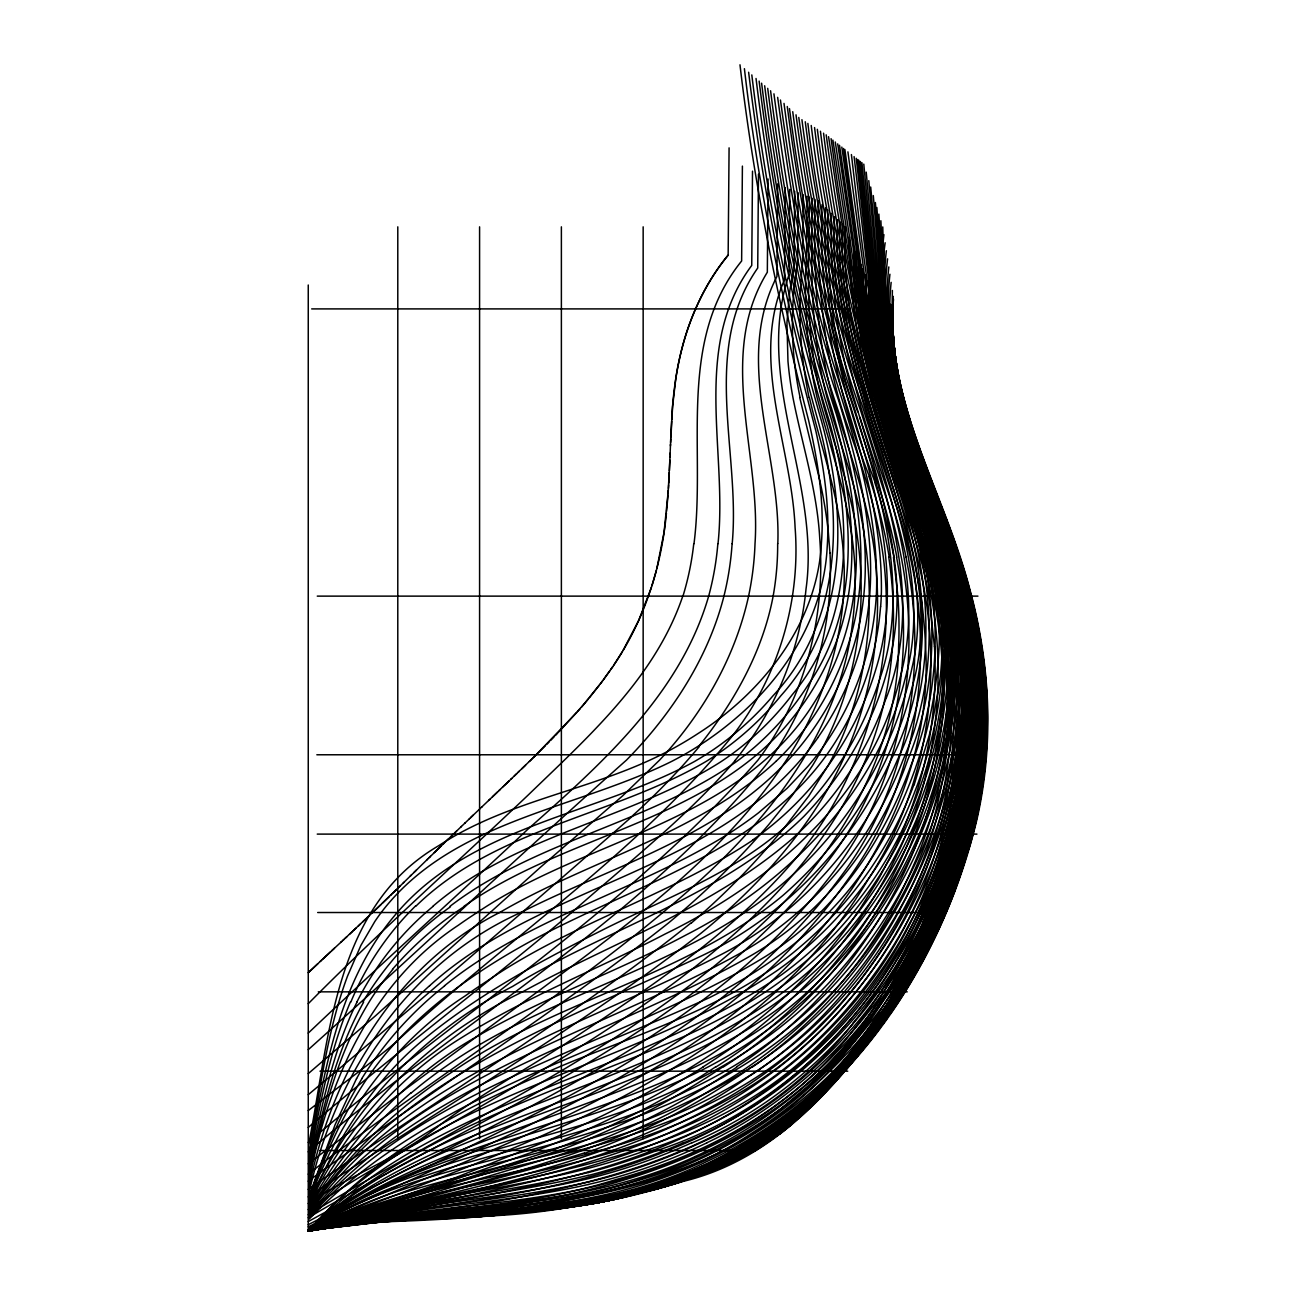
<?xml version="1.0" encoding="UTF-8"?>
<svg xmlns="http://www.w3.org/2000/svg" width="1296" height="1296" viewBox="0 0 1296 1296"><rect width="100%" height="100%" fill="white"/><g stroke="black" fill="none" stroke-linecap="round" stroke-linejoin="round"><path stroke-width="1.5" d="M892.831 303.264C890.012 373.491 913.081 441.126 937.705 505.877M827.739 209.984C827.431 259.686 830.007 309.663 840.002 358.474A463.158 463.158 0 0 0 847.697 390.145L879.304 487.685M849.431 236.828C848.815 282.949 855.23 328.957 865.987 373.75A771.914 771.914 0 0 0 873.893 403.834C890.546 463.45 914.83 520.765 928.309 581.288C943.731 651.71 940.766 725.954 920.533 795.112C887.744 900.574 814.876 992.056 723.589 1053.324A796.619 796.619 0 0 1 703.193 1066.819M892.393 306.083C890.141 398.034 927.887 483.619 958.262 568.393A408.515 408.515 0 0 1 967.399 601.506C977.654 646.056 980.716 692.064 978.48 737.651A622.048 622.048 0 0 1 975.856 771.638C967.496 859.345 932.974 942.905 886.27 1016.923C835.693 1088.802 772.303 1160.066 683.17 1181.385A848.653 848.653 0 0 1 647.384 1191.623C600.664 1204.243 552.517 1210.513 504.29 1213.267L507.595 1212.683M845.073 226.751C839.533 345.902 893.414 454.621 922.865 567.13A479.601 479.601 0 0 1 929.507 600.874L934.416 646.477M892.944 302.503C889.817 368.42 910.57 432.216 933.525 493.096M671.684 419.499C673.645 380.7 680.611 341.69 696.794 306.131A236.779 236.779 0 0 1 699.03 301.32L699.791 299.716A222.782 222.782 0 0 1 728.158 255.053L729.081 147.857M742.397 166.099L741.636 260.982C676.48 341.739 706.109 449.323 693.992 543.721M752.506 171.185L751.745 265.405C691.319 346.826 727.85 451.202 718.016 543.688M758.468 174.182L757.723 268.013C700.52 350.001 740.664 452.191 732.191 543.688M768.074 179.01L767.329 272.225C716.251 355.396 761.125 453.6 755.017 543.656A304.495 304.495 0 0 1 748.586 596.128C740.502 633.08 725.452 668.315 705.51 700.391A386.062 386.062 0 0 1 659.502 760.185L622.631 795.841L539.492 868.109L375.791 1015.546L308.254 1073.623M777.681 183.854L776.952 276.437C733.309 361.114 781.18 454.75 777.811 543.591M785.198 187.628L784.469 279.725C749.59 360.482 791.564 445.208 795.096 527.602C800.831 601.587 778.151 676.804 732.758 735.48C635.931 854.485 505.796 939.875 394.081 1043.782A714.533 714.533 0 0 1 376.439 1058.071L308.254 1110.575M789.718 189.41L789.037 274.655C753.624 379.485 820.805 482.938 806.031 588.951A304.576 304.576 0 0 1 801.884 617.479M794.675 191.371L794.043 269.066A260.788 260.788 0 0 0 789.701 291.908L786.947 322.672L787.968 361.244A370.964 370.964 0 0 0 792.941 397.516C802.127 444.447 817.112 490.423 819.752 538.472C824.985 607.306 809.789 678.1 773.631 737.181A280.487 280.487 0 0 1 757.82 760.266C627.458 908.836 457.585 1014.768 308.254 1142.375M797.591 265.129L798.174 192.764M802.613 259.556L803.131 194.74M807.084 196.295L806.614 255.118A604.179 604.179 0 0 0 805.529 297.983L807.797 340.978L812.43 375.046A392.008 392.008 0 0 0 817.079 397.532C833.636 460.372 857.32 522.839 855.004 588.886A301.644 301.644 0 0 1 853.205 616.896C842.87 722.018 776.644 810.405 701.023 879.563C579.02 989.059 437.254 1073.461 308.254 1174.144M809.303 197.17C809.174 256.333 805.027 316.256 816.448 374.755A389.723 389.723 0 0 0 821.389 397.532C833.522 444.415 851.634 489.904 857.531 538.245C867.218 605.297 857.45 675.216 828.29 736.468A318.281 318.281 0 0 1 812.608 765.434L791.807 795.987L768.56 824.807A819.639 819.639 0 0 1 668.38 923.06C552.452 1014.655 427.194 1093.63 308.254 1181.158M812.171 198.32C811.426 257.045 810.097 316.483 821.68 374.382A390.841 390.841 0 0 0 826.994 397.548C839.808 444.35 858.389 489.758 864.724 538.164C874.703 604.584 868.822 674.179 842.546 736.355A292.556 292.556 0 0 1 828.225 765.385L808.85 795.906L783.043 829.456M815.038 199.454C813.92 257.774 815.152 316.678 826.913 374.009A396.284 396.284 0 0 0 832.599 397.548C850.063 455.674 873.342 512.941 876.517 574.29C882.284 651.175 864.027 729.859 823.851 795.776C791.71 848.896 748.602 894.791 700.423 933.703C575.91 1030.255 438.923 1109.182 308.254 1196.888M818.116 200.669C817.225 279.077 822.166 359.413 850.37 433.399C866.943 480.038 881.912 527.909 885.362 577.579C892.636 677.889 860.56 780.84 796.003 858.179C731.317 934.675 646.202 989.804 563.63 1044.932C522.11 1071.581 478.872 1095.622 439.393 1125.349C399.557 1157.782 350.341 1174.727 308.254 1203.514M831.157 213.289C830.558 262.067 833.879 311.072 843.971 358.862A499.154 499.154 0 0 0 851.666 390.145C869.098 449.647 888.959 509.053 895.763 571.001C904.835 661.316 865.841 751.907 803.812 816.464C722.18 896.411 608.326 927.758 512.568 986.434C422.123 1032.961 349.515 1109.765 309.08 1203.223M834.575 216.594C829.31 316.159 860.204 411.593 892.328 504.274M476.296 1216.409C629.127 1212.635 786.202 1154.914 879.012 1028.165C957.971 922.541 1002.116 787.077 982.854 654.95A507.886 507.886 0 0 0 971.271 596.128C946.55 496.724 885.443 404.725 893.462 299.052M893.09 301.563C889.283 367.902 911.072 431.973 934.319 493.096M837.637 219.559C832.518 320.177 865.874 416.097 897.674 509.846A632.059 632.059 0 0 1 910.278 557.102C935.242 667.051 914.798 787.806 847.876 879.498C720.706 1061.294 500.24 1135.96 308.254 1226.777M840.1 221.94C833.749 334.093 879.498 438.097 910.197 543.299A521.705 521.705 0 0 1 913.583 557.118L920.889 596.128A466.009 466.009 0 0 1 925.506 645.862C932.148 749.833 887.63 850.192 821.745 928.471C691.286 1085.157 488.511 1148.807 308.254 1228.349L308.254 285.007M842.562 224.305C836.989 335.632 882.43 438.955 913.453 543.299A543.024 543.024 0 0 1 916.952 557.118C945.805 665.69 930.123 784.76 868.271 879.239C749.623 1078.628 510.251 1147.819 308.254 1229.288M893.219 300.607C886.626 400.756 939.697 489.596 966.557 583.006A482.128 482.128 0 0 1 974.705 615.519M986.936 734.832C990.193 656.408 970.186 579.231 941.463 506.849M893.317 300.008C886.01 405.227 945.4 497.243 970.574 596.128A492.286 492.286 0 0 1 986.159 714.809C987.082 809.044 956.821 901.562 909.452 982.303A513.281 513.281 0 0 1 832.81 1082.614C791.84 1128.038 739.125 1162.496 680.611 1180.559A635.72 635.72 0 0 1 566.676 1207.402L527.132 1212.084M980.181 714.76C979.079 845.721 923.497 974.041 831.206 1066.624C770.342 1129.189 690.622 1172.054 605.588 1190.992C507.951 1214.433 405.972 1208.471 308.254 1231.103C371.434 1217.527 436.46 1218.159 500.645 1213.526M975.127 734.816C981.963 651.11 957.728 569.867 927.061 493.096A795.631 795.631 0 0 1 899.861 394.049M834.203 1082.5C929.653 978.172 983.308 836.293 978.399 694.737M670.081 454.815L670.162 453.049M669.983 457.18L670.502 444.204M669.87 460.112L669.416 470.723M670.567 442.438L670.712 438.907M670.016 456.581L668.088 493.679M670.437 445.905L672.592 406.523L675.783 378.562A291.535 291.535 0 0 1 686.281 333.461C695.482 305.143 709.236 278.122 728.222 255.101M670.793 437.141L671.587 421.265M669.319 472.489L669.157 476.021M669.06 477.803L668.768 483.1M972.486 804.654C986.531 722.407 982.546 636.352 954.05 557.507C916.353 453.956 870.944 347.344 883.921 234.641M978.512 754.774L979.987 694.737M668.655 484.866L668.444 488.398M976.714 754.774L977.929 734.8M893.268 296.363C884.228 400.739 944.557 491.8 969.894 589.615C990.338 664.2 994.21 743.839 976.941 819.428C939.082 978.302 830.979 1132.882 670.34 1183.459M668.331 490.163L664.054 532.316L656.829 568.685M892.377 290.466L891.68 330.723M667.958 495.445L666.598 511.288M891.146 282.35C881.701 372.406 922.736 455.933 952.236 538.423C972.94 594.896 985.932 654.529 986.175 714.841A471.258 471.258 0 0 1 969.359 844.117M889.915 274.234C878.137 383.357 936.068 481.739 965.844 583.006A463.336 463.336 0 0 1 977.686 635.121C999.313 754.661 967.756 878.105 908.626 982.319A491.233 491.233 0 0 1 889.672 1012.646L860.074 1052.303A588.238 588.238 0 0 1 833.474 1082.565C793.103 1129.01 740.421 1164.326 681.064 1181.174A761.643 761.643 0 0 1 654.35 1189.323L622.112 1197.698A573.253 573.253 0 0 1 602.381 1201.797C505.343 1220.962 405.535 1213.704 308.254 1230.244L548.111 1158.365M888.813 266.944C872.435 418.138 981.785 545.746 983.842 694.85M885.152 242.757C863.201 402.635 978.448 538.002 980.035 694.737M886.351 250.727C875.237 348.365 912.578 441.968 946.485 531.441M887.582 258.827C871.349 392.315 953.726 508.129 976.52 635.153C987.844 699.451 984.83 765.985 968.857 829.213C943.877 934.999 883.143 1030.417 804.492 1104.5M666.419 513.054C661.284 568.782 643.14 623.684 610.724 669.595M973.685 784.809L974.867 774.83M970.007 794.707L972.583 774.814A616.928 616.928 0 0 0 975.726 734.816C982.53 651.127 958.538 569.803 927.661 493.096A790.495 790.495 0 0 1 902.842 406.847M972.535 804.654L964.03 844.101L951.847 883.516M963.949 819.396C976.698 752.296 978.998 682.636 965.504 615.47C952.738 556.34 926.446 501.406 908.723 443.783A622.355 622.355 0 0 1 899.359 410.589C880.373 337.576 877.716 261.808 870.701 187.045M308.659 1144.109C329.767 1038.404 333.655 906.73 438.858 845.608A300.818 300.818 0 0 1 457.942 834.106C521.98 798.725 595.82 787.45 661.057 754.774A363.901 363.901 0 0 0 697.799 733.698C763.409 691.87 817.436 622.76 821.437 542.83C824.548 501.584 817.695 460.388 808.591 420.277C778.28 303.361 753.964 184.842 739.984 64.8M308.707 1152.743C318.816 1098.927 325.102 1044.122 342.047 991.845A381.494 381.494 0 0 1 347.539 976.05L360.887 945.416L374.819 921.521A195.485 195.485 0 0 1 386.192 906.196C457.634 819.574 576.882 808.704 671.944 761.254A329.832 329.832 0 0 0 738.428 716.008C787.466 673.709 823.689 613.429 827.14 547.835C829.958 508.502 824.288 469.087 815.783 430.742C784.436 311.688 758.533 191.111 744.406 68.688M308.756 1158.122C323.968 1074.481 337.235 984.361 393.53 916.92C468.99 825.034 595.593 815.508 694.332 761.594A290.466 290.466 0 0 0 726.311 740.291A299.02 299.02 0 0 0 772.643 696.179C843.259 621.027 843.566 512.941 817.727 419.693C785.797 305.84 762.761 189.67 748.634 72.252M958.7 844.069C970.493 795.339 973.96 744.973 974.3 694.98A426.708 426.708 0 0 0 958.117 586.456L942.516 538.893M967.124 824.337L969.068 814.52M308.788 1162.156C319.756 1108.112 328.633 1052.984 350.422 1001.954M308.934 1182.681C326.722 1083.197 371.45 982.4 458.411 925.198A464.616 464.616 0 0 1 477.155 912.53C583.88 839.938 731.009 824.191 808.186 711.812A280.843 280.843 0 0 0 843.356 640.208C868.417 564.521 853.303 483.165 831.578 408.694C797.445 303.831 778.556 194.935 764.656 85.763M963.058 824.305C932.828 977.524 834.413 1130.274 680.449 1180.559A649.62 649.62 0 0 1 654.383 1188.918L630.229 1195.625M308.821 1167.534C320.873 1111.401 331.387 1053.972 356.999 1002.067M308.885 1177.303C321.975 1116.99 336.474 1055.479 368.987 1002.229A267.089 267.089 0 0 1 383.908 980.473L392.704 969.489M308.853 1172.929C321.619 1114.544 334.174 1054.847 363.609 1002.164M308.966 1188.076C331.112 1074.967 394.227 965.812 499.64 912.514C590.36 859.54 697.928 834.057 776.288 761.092M964.937 834.106L959.801 854.015M957.485 849.042C939.989 916.515 911.736 981.866 869.891 1037.902M308.999 1193.13C334.854 1074.465 407.705 963.301 520.798 912.514C611.696 866.36 716.04 837.783 787.531 760.865A284.99 284.99 0 0 0 806.987 737.748A293.965 293.965 0 0 0 852.541 649.717C877.619 572.557 861.71 489.904 839.371 414.202C803.601 309.501 784.372 200.281 770.585 90.752M656.392 570.402L651.969 585.711M961.292 854.032L964.03 844.101M967.756 844.117L958.684 873.796L947.927 902.923A645.764 645.764 0 0 1 935.064 932.926L922.801 957.971L908.982 982.319A526.484 526.484 0 0 1 833.069 1082.468C792.504 1128.492 739.579 1163.095 680.773 1180.786A686.783 686.783 0 0 1 647.482 1190.797L612.862 1199.254A605.912 605.912 0 0 1 566.66 1207.337L476.28 1216.231M968.728 844.117L959.607 873.796L948.672 902.956A626.567 626.567 0 0 1 935.793 932.926L909.922 982.303A504.857 504.857 0 0 1 843.647 1071.241L809.465 1104.532M969.343 844.117L960.174 873.812L949.304 902.939M970.315 844.117L953.986 893.3M651.418 587.396L638.685 620.46L623.149 650.268M886.334 697.864C923.497 603.239 889.591 503.399 861.014 411.804C826.411 314.863 806.144 213.565 792.731 111.699M953.84 873.731L947.133 893.236M946.177 893.236L958.376 854.015A500.191 500.191 0 0 0 967.367 814.487L973.199 774.814A621.74 621.74 0 0 0 976.325 734.8C985.786 636.53 948.056 544.417 913.68 454.815C885.913 375.419 882.787 290.579 876.874 207.49M309.031 1197.796C323.174 1156.631 339.131 1115.743 362.005 1078.547M309.031 1196.224L335.129 1124.636L356.53 1078.58M682.781 596.128C655.16 677.711 588.708 736.403 528.574 794.659C455.139 864.335 379.436 931.678 308.254 1003.703M914.15 784.825L929.329 735.01A489.596 489.596 0 0 0 936.23 701.087C953.937 619.537 927.725 538.569 900.785 462.413C861.759 356.902 841.331 245.997 826.184 134.833M936.635 922.752L951.896 883.516M309.047 1199.011C329.265 1143.461 353.873 1087.911 394.389 1043.96C431.714 1002.861 477.754 970.655 526.079 943.78C634.57 883.661 770.326 850.257 838.334 737.132A293.35 293.35 0 0 0 880.551 606.658M948.332 893.236L940.864 912.514M939.811 912.514L943.553 902.907M923.983 932.861C967.124 833.733 980.084 721.726 959.996 615.487A397.84 397.84 0 0 0 953.71 589.113C923.935 494.408 879.725 401.549 881.361 300.04M934.74 922.768C918.994 961.567 899.537 999.022 874.508 1032.669M309.064 1200.582C339.827 1119.112 390.906 1044.058 464.81 996.154A711.245 711.245 0 0 1 487.944 980.505C570.71 923.53 669.287 895.763 752.701 840.229M921.861 937.899C965.585 837.167 980.408 723.735 959.801 615.568A341.123 341.123 0 0 0 954.634 591.235C934.983 520.895 904.3 453.892 888.878 382.271A783.578 783.578 0 0 1 878.801 331.76L871.058 274.752L858.859 160.315M921.44 937.899C898.128 996.608 861.808 1050.165 816.14 1093.808M936.668 922.752C898.258 1012.63 837.362 1095.962 755.455 1150.508M930.285 932.926L911.315 972.648M919.285 942.921C880.567 1040.396 801.317 1118.108 706.595 1161.637C582.73 1223.748 440.397 1204.907 308.254 1230.244C443.815 1186.196 589.842 1166.173 712.395 1088.98C800.653 1039.473 872.03 962.361 911.833 869.146C955.735 772.724 959.607 660.101 928.697 559.305C896.702 463.709 860.868 366.881 861.419 264.53M921.132 952.997C987.763 826.686 1003.493 672.17 948.98 538.456M309.08 1202.153C336.814 1140.95 372.244 1081.123 425.153 1038.307C478.386 994.631 539.395 961.681 600.728 930.917C664.168 898.744 733.115 873.925 786.704 825.584C830.12 785.878 862.132 734.168 880.033 678.229C910.845 587.801 880.421 493.484 853.772 406.328C819.639 309.452 800.604 208.121 787.271 106.499M916.969 962.879C987.536 826.07 1005.064 662.661 941.155 519.518M894.629 848.588L878.542 879.174L860.236 908.496A503.156 503.156 0 0 1 785.489 996.43M916.483 962.879L900.671 991.845L880.843 1022.9M912.303 972.664L917.341 962.879M918.07 962.879L907.654 982.319M309.096 1204.81C353.338 1111.595 429.835 1036.573 522.563 991.845C612.587 942.662 712.022 907.573 790.787 840.002A338.191 338.191 0 0 0 886.205 697.831M923.189 922.882C874.314 1016.939 799.016 1099.769 700.585 1142.748A573.448 573.448 0 0 1 588.092 1182.098M866.57 1042.697L888.214 1012.613A480.686 480.686 0 0 0 906.422 982.319L926.3 943.002L934.983 922.752A634.505 634.505 0 0 0 946.177 893.236M912.109 972.664L888.327 1012.597L859.378 1052.255A621.448 621.448 0 0 1 833.636 1082.549L801.365 1114.771L765.304 1142.537M309.096 1206.382C346.032 1139.459 395.96 1077.916 461.732 1037.578C526.387 996.883 597.926 969.133 665.464 933.833C771.525 882.041 871.511 797.153 900.023 677.759C925.668 585.646 889.072 493.598 862.504 406.361C828.922 312.174 809.287 213.71 796.003 114.809M622.242 651.791L613.721 665.221M895.73 1002.294L902.129 991.845M309.128 1207.726C350.924 1139.638 405.211 1077.203 475.389 1037.399C542.959 997.693 617.398 971.789 686.362 934.805C789.07 882.236 877.279 791.824 905.434 677.484C931.144 585.079 891.583 493.663 865.291 406.377C831.87 313.049 812.09 215.492 798.79 117.45M904.414 991.845L875.983 1033.042L852.007 1061.959A435.829 435.829 0 0 1 831.87 1082.678C780.872 1131.343 718.632 1169.154 650.365 1187.719M891 1012.824L898.047 1002.424A576.542 576.542 0 0 0 953.872 893.268M612.733 666.679L600.356 683.899M309.145 1210.723C339.568 1165.185 378.675 1125.819 422.35 1092.933A582.455 582.455 0 0 1 453.325 1071.176C556.502 999.783 686.297 976.244 783.238 895.163C845.446 840.618 892.085 767.54 912.157 687.026C934.918 609.395 909.274 530.777 885.994 456.856C847.373 348.316 819.704 236.164 805.27 121.775M609.719 671.053L603.531 679.655M309.145 1211.873C400.61 1077.446 559.969 1022.836 700.456 956.416C785.003 916.547 852.428 844.798 890.919 760.055C936.441 671.798 928.147 569.025 894.418 478.678C854.372 363.253 822.361 245.025 807.878 123.395M874.152 1032.799L888.068 1012.646A477.479 477.479 0 0 0 906.584 982.319C955.638 895.131 981.121 794.869 977.767 694.737C979.16 571.196 901.336 465.539 892.96 343.505M866.781 977.816C933.169 888.797 964.629 775.445 954.536 664.913C950.373 590.701 918.07 522.936 896.832 452.855C880.34 398.277 870.912 341.496 870.021 284.44M883.629 1023.095L887.323 1018.008M309.161 1213.364C406.993 1077.413 575.132 1029.98 717.304 956.529C798.709 915.575 861.872 843.372 897.367 760.023C939.082 672.754 931.289 572.589 898.274 484.153C857.515 367.74 825.973 248.184 811.215 125.485M602.478 681.08L583.151 705.17L558.981 731.786M867.575 1042.47L874.962 1032.653M866.182 1042.794C955.849 921.958 991.813 763.279 964.03 615.47A383.195 383.195 0 0 0 957.744 589.129L946.825 554.542L924.566 492.95A706.109 706.109 0 0 1 886.027 301.806M866.83 977.751C811.393 1053.373 731.576 1108.728 644.938 1143.023C536.188 1184.236 420.131 1200.161 308.254 1230.633C445.16 1171.697 602.154 1172.2 732.856 1096.724C794.221 1062.509 845.316 1011.739 884.066 953.435C948.996 855.133 980.699 732.564 960.676 615.551A345.838 345.838 0 0 0 955.346 591.235C935.89 522.806 906.196 457.52 890.822 387.828A778.021 778.021 0 0 1 879.563 331.825L872.078 275.189L860.398 161.482M879.854 1028.149C822.863 1104.467 743.985 1166.481 650.333 1189.372M599.27 685.292L589.388 697.734M862.423 1047.638L865.89 1042.826M699.046 746.059C734.103 702.286 762.664 651.726 773.145 596.128A291.276 291.276 0 0 0 777.665 543.607M852.736 1023.403C950 904.981 985.252 739.206 946.841 591.17A508.048 508.048 0 0 0 941.123 571.487L909.5 480.557M852.152 1061.732C905.969 998.843 944.897 923.837 966.767 844.101A462.251 462.251 0 0 0 977.168 794.74L979.857 774.83A529.351 529.351 0 0 0 983.275 714.793C985.009 638.28 962.377 564.473 934.222 494.278M309.209 1230.876C371.029 1157.506 457.018 1110.785 544.028 1073.509A1128.33 1128.33 0 0 1 576.347 1059.804C654.269 1028.749 736.646 1001.873 801.171 946.015A390.193 390.193 0 0 0 913.891 784.728M862.115 1047.67L846.725 1066.576M309.161 1214.838C415.465 1079.179 589.097 1035.844 734.119 956.61C812.236 914.555 871.479 842.335 903.02 759.991C942.224 671.895 933.962 572.362 900.461 484.169C859.41 368.615 829.456 249.431 814.552 127.575M813.548 1104.37L834.203 1082.5L859.621 1052.19M858.276 1052.465C822.814 1097.663 777.082 1134.697 725.711 1160.39M735.399 760.266C686.896 817.096 627.41 863.168 571.666 912.514C485.077 985.657 394.324 1053.697 308.254 1127.439M858.859 1052.417C741.02 1200.922 538.666 1217.9 363.917 1222.387M588.254 699.095L581.418 707.162M851.861 1061.748C823.802 1095.557 792.877 1127.941 754.79 1150.508L790.706 1124.62L823.624 1093.63M853.027 1023.451C734.557 1176.152 530.42 1198.865 352.706 1221.642M580.268 708.491L577.951 711.148M309.177 1216.15C422.545 1080.475 601.538 1041.077 749.104 956.691C824.353 913.761 879.174 841.007 907.702 759.974C944.816 671.215 936.198 572.184 902.275 484.186C860.998 369.344 832.372 250.468 817.339 129.308M576.785 712.46L533.158 757.804M831.384 1075.016C945.659 946.712 993.611 761.449 953.224 594.119A447.363 447.363 0 0 0 943.731 561.168C912.902 476.588 876.825 391.036 879.142 299.23M842.287 1071.176L831.595 1082.678M557.782 733.05L555.352 735.561M309.177 1217.624C429.737 1080.913 615.584 1048.27 765.126 956.691C835.029 912.935 883.532 841.752 911.088 765.094C946.112 678.391 941.09 581.337 907.832 495.137C865.193 377.444 835.612 255.571 820.449 131.252M554.137 736.808L550.476 740.567M823.916 1093.597L802.402 1114.722M549.261 741.798L546.799 744.293M833.198 1082.597L799.162 1114.706L774.635 1133.789M545.567 745.524L538.148 752.911M812.446 1104.386L833.83 1082.533A640.062 640.062 0 0 0 860.026 1052.239M832.826 1082.614C790.528 1126.629 738.056 1160.681 680.157 1180.202M536.9 754.142L510.835 779.301M825.649 1088.3C781.942 1133.174 726.619 1165.914 666.776 1184.074M413.959 872.5L416.47 870.037M410.184 876.193L411.448 874.962M403.25 882.965L427.615 859.151M399.281 886.837L403.963 882.268M426.627 860.107L444.172 843.048M400.253 885.881L374.058 911.185M429.187 857.628L430.466 856.381M392.931 893.009L396.592 889.461M434.306 852.622L440.737 846.385M531.911 759.035L529.4 761.465M308.254 1033.106C380.635 964.273 455.139 897.691 527.877 829.229C601.506 763.911 680.432 694.024 708.669 596.128A292.135 292.135 0 0 0 717.854 543.688M390.517 895.342L391.732 894.175M389.318 896.508L382.19 903.393M443.313 843.89L448.335 839.03M447.185 840.148L456.678 830.995M451.073 836.406L453.649 833.911M521.851 768.771L525.625 765.126M309.193 1219.099C417.911 1106.104 571.034 1061.23 709.414 997.645C774.927 964.985 835.013 918.022 873.698 855.052C911.072 795.339 933.784 726.262 938.515 655.97C943.601 594.751 923.4 535.945 904.559 478.759M454.945 832.664L461.408 826.459M518.044 772.416L519.307 771.201M381.024 904.527L345.076 938.353M460.858 826.994L465.296 822.733M465.037 822.992L469.217 818.991M469.184 819.007L473.396 814.99M514.237 776.061L516.78 773.631M470.48 817.776L482.128 806.663M509.134 780.921L504.014 785.797M481.739 807.035L497.599 791.921M498.879 790.69L500.175 789.475M502.508 787.239L511.693 778.491M488.576 800.507L489.872 799.276M492.448 796.813L493.744 795.598M494.23 795.128L502.735 787.028M371.774 913.356L372.924 912.271M367.254 917.633L368.372 916.58M366.12 918.702L362.767 921.861M317.893 963.657L308.254 972.713L321.667 960.125M320.242 961.454L334.465 948.202M358.328 926.024L360.547 923.935M322.558 959.283L330.577 951.815M353.905 930.155L356.108 928.082M349.499 934.254L352.804 931.176M331.711 950.762L346.923 936.652M340.654 942.467L341.755 941.431M342.873 940.41L343.975 939.373M633.42 815.314C526.03 909.549 417.879 1003.039 308.254 1094.683M415.919 906.131C495.752 828.112 612.587 816.334 705.85 761.594A290.11 290.11 0 0 0 736.452 740A297.675 297.675 0 0 0 781.018 695.563C849.398 619.342 846.871 512.082 821.097 419.693C788.47 306.909 765.904 191.484 751.81 74.925M785.392 996.332C745.832 1032.944 700.699 1063.044 653.67 1089.175A1185.37 1185.37 0 0 1 550.897 1139.314M941.998 519.502C981.412 612.101 990.986 715.91 971.806 814.52A442.276 442.276 0 0 1 965.034 844.101C933.493 967.626 856.867 1079.795 747.355 1146.523M308.254 1049.679C415.093 953.986 519.194 855.279 626.454 760.12A453.146 453.146 0 0 0 647.222 737.586C682.36 696.6 710.597 648.729 723.946 596.128A301.968 301.968 0 0 0 732.11 543.672M429.624 985.738C536.463 888.586 696.017 874.816 794.659 766.616A282.901 282.901 0 0 0 818.019 737.505M803.147 1109.716C755.455 1152.581 695.239 1178.113 633.76 1193.859M800.896 1114.771C777.47 1135.393 751.421 1153.359 722.52 1165.412M690.736 923.173C569.138 1020.017 435.391 1100.239 308.254 1189.372M798.061 1109.668C758.29 1143.688 711.391 1169.154 661.333 1184.35M410.994 1093.127L420.179 1085.562A461.279 461.279 0 0 1 447.671 1065.15C551.448 992.639 682.295 968.371 779.9 886.043C846.563 830.38 894.272 752.134 912.173 667.1C929.524 593.6 902.972 520.992 882.22 451.413C844.004 343.926 816.124 232.988 801.932 119.686M810.032 1099.186C746.771 1151.95 669.659 1188.157 588.497 1202.526C495.801 1218.434 400.756 1212.667 308.254 1230.244L534.373 1168.182L584.399 1152.954M433.026 906.163C516.294 834.413 630.277 819.752 721.208 761.546A289.138 289.138 0 0 0 750.028 739.643A295.553 295.553 0 0 0 792.196 694.769C855.976 618.775 851.683 515.03 827.01 425.218C793.039 311.996 770.213 195.809 756.038 78.489M308.254 1151.836C460.728 1020.406 643.221 919.836 769.694 760.201A330.334 330.334 0 0 0 829.991 552.857M779.933 1133.919L791.532 1124.62M308.254 1163.808L407.365 1087.798L543.98 987.001C634.424 919.917 728.368 851.132 789.831 754.774C830.007 690.946 851.715 613.931 841.93 538.472C837.119 490.228 820.174 444.528 809.401 397.532M444.479 985.77C528.752 917.341 636.887 890.935 728.012 834.106A413.618 413.618 0 0 0 758.711 812.673L787.174 788.26L807.829 766.471A276.664 276.664 0 0 0 829.651 737.311A292.896 292.896 0 0 0 874.152 617.333A276.534 276.534 0 0 0 876.533 591.106C878.607 518.368 857.45 447.622 835.564 379.048C805.189 287.777 790.609 192.359 777.649 97.346M772.643 1020.422C903.474 924.55 978.853 752.02 947.149 591.17M777.244 1129.237C931.581 1013.051 996.867 801.965 962.426 615.47A388.622 388.622 0 0 0 956.156 589.113C931.37 509.49 896.006 432.329 888.052 348.316A559.694 559.694 0 0 1 884.277 301.109M450.101 906.228C536.269 840.262 648.421 823.64 736.614 761.513A276.048 276.048 0 0 0 763.279 739.271A287.599 287.599 0 0 0 808.817 683.867C862.358 605.653 853.238 506.088 828.857 419.693C794.707 309.355 773.161 195.664 759.132 81.097M752.684 1066.835C893.673 969.813 981.202 786.478 957.128 615.632A339.584 339.584 0 0 0 952.333 591.235C932.31 515.079 898.436 443.038 883.062 365.537A808.801 808.801 0 0 1 876.371 331.533L867.85 273.375L854.096 156.622M736.549 1066.835C846.58 995.312 923.578 874.525 943.164 744.925C957.598 652.261 930.933 560.552 899.489 474.32C875.74 404.676 859.102 331.938 858.616 258.066M763.101 1138.163C927.029 1025.411 996.899 806.76 961.583 615.47A391.36 391.36 0 0 0 955.314 589.113C924.858 494.861 883.354 401.744 883.256 300.737M723.557 1066.819C835.385 995.684 918.216 876.533 938.855 744.941C954.925 652.633 930.415 560.358 898.484 474.304C873.909 402.602 855.862 327.775 855.814 251.586M716.186 1066.819C829.035 995.879 915.106 877.684 936.409 744.941C971.465 571.163 846.45 420.196 854.226 247.925M463.952 906.325C563.501 835.92 697.361 822.928 782.039 730.49A282.172 282.172 0 0 0 827.334 662.386C865.21 586.375 853.286 498.344 831.481 419.693C796.732 310.214 775.705 197.057 761.611 83.187M771.169 1133.66C742.932 1153.003 711.974 1168.133 679.865 1179.862A507.951 507.951 0 0 1 591.932 1203.806A534.859 534.859 0 0 0 680.092 1180.04M308.254 1209.557C542.797 1054.976 941.317 910.651 888.764 557.118M308.254 1214.757C461.813 1121.364 631.379 1048.982 762.89 923.254C839.29 851.391 897.221 753.786 898.614 646.445A450.117 450.117 0 0 0 897.901 596.128L893.479 557.118M308.254 1217.722C483.327 1114.074 685.309 1037.464 816.966 874.849C891.178 788.049 917.536 668.38 896.54 557.118M756.572 1142.327L716.283 1164.197L679.671 1179.635A494.537 494.537 0 0 1 588.416 1204.389M755.406 1150.508L724.772 1165.93L681.404 1181.644A838.771 838.771 0 0 1 647.401 1191.413M754.175 1150.508L734.638 1161.119L713.707 1170.191M308.254 1221.577C489.937 1120.586 700.488 1045.58 831.254 874.849C900.315 785.975 922.396 666.565 901.255 557.118A577.87 577.87 0 0 0 886.48 498.766L859.88 417.263M742.446 1155.838L752.101 1150.508M740.551 1150.508C701.006 1172.702 658.255 1189.129 614.061 1199.237M308.254 1224.655C496.579 1128.897 712.638 1052.206 842.125 874.784C908.836 784.971 928.39 665.577 905.969 557.118M707 1142.699C828.16 1085.497 917.357 971.028 956.173 844.166A543.672 543.672 0 0 0 964.046 814.52L971.708 774.846A454.88 454.88 0 0 0 971.044 635.186A441.985 441.985 0 0 0 960.401 586.44L944.946 538.861M744.325 1155.983L713.448 1170.077L681.291 1181.579A840.067 840.067 0 0 1 654.318 1189.55L622.129 1197.634A577.935 577.935 0 0 1 602.381 1201.797L562.027 1208.05M691.999 1142.829C844.004 1078.515 947.165 925.603 971.028 764.851A423.079 423.079 0 0 0 975.175 714.955A436.525 436.525 0 0 0 966.184 615.535A431.762 431.762 0 0 0 959.072 586.44L946.906 548.305L909.274 443.799A557.345 557.345 0 0 1 899.926 410.621C882.09 340.313 879.53 267.494 873.293 195.566M729.81 1160.406L710.419 1169.138L680.465 1180.364A630.034 630.034 0 0 1 566.66 1207.337L560.957 1208.083M720.949 1162.69C656.554 1192.255 586.181 1207.143 515.824 1213.056A721.645 721.645 0 0 1 476.296 1216.766A710.791 710.791 0 0 0 521.462 1212.311C585.484 1203.514 650.462 1193.503 709.835 1166.708C779.933 1135.588 838.237 1081.447 880.454 1017.927C955.913 899.991 987.487 753.543 960.773 615.47A394.389 394.389 0 0 0 954.504 589.113C924.372 494.651 881.555 401.647 882.317 300.38M732.872 1160.86L680.983 1181.191A748.796 748.796 0 0 1 647.449 1191.073L622.145 1197.569A547.997 547.997 0 0 1 602.381 1201.797C505.31 1220.654 405.567 1213.704 308.254 1230.244C406.393 1210.61 507.805 1216.296 605.588 1194.604C688.16 1175.942 766.309 1135.879 827.447 1077.057C876.809 1027.793 918.427 968.971 941.819 902.907C961.178 848.945 971.984 792.05 974.624 734.816C981.509 651.094 957.064 569.916 926.559 493.096M710.564 1164.278L688.921 1173.755A358.555 358.555 0 0 1 655.857 1185.143L611.485 1195.884L521.446 1212.181A658.546 658.546 0 0 1 476.312 1217.041C420.228 1220.767 363.253 1217.705 308.254 1231.2C409.828 1208.633 515.905 1211.209 615.811 1179.619C707.891 1154.493 796.813 1106.039 854.599 1028.327C950.324 907.168 987.196 740.858 947.992 591.17A510.284 510.284 0 0 0 934.643 542.538L897.01 431.179L877.667 359.77L863.33 282.852L844.879 149.51M686.653 1071.176C562.901 1129.999 420.844 1148.823 308.254 1230.844L363.998 1222.857L491.022 1214.077M724.253 1165.833L734.638 1161.119M683.429 1142.91C883.84 1061.813 1008.11 826.945 964.694 615.47A385.414 385.414 0 0 0 958.36 589.129L947.425 554.542L908.318 443.783M694.964 1156.631C573.577 1212.943 436.347 1202.413 308.254 1230.406L386.402 1220.978L453.811 1217.333L364.014 1222.922L532.899 1210.561L581.386 1205.393L532.769 1211.128M550.946 1139.427L455.674 1177.594L308.254 1229.758M657.072 1150.508C767.702 1114.317 859.507 1031.956 910.651 928.066C940.507 868.093 956.464 801.608 960.109 734.848C969.052 638.329 932.456 547.479 901.174 458.476C863.411 355.525 845.98 246.904 831.092 138.688M712.492 1169.818L691.578 1177.627M536.917 1150.508L392.623 1201.7L308.254 1229.953L553.198 1152.29M654.318 1189.55A830.671 830.671 0 0 0 681.291 1181.563L713.756 1170.191M703.323 1174.338L714.128 1170.288M951.021 591.17A419.904 419.904 0 0 1 956.74 615.519C980.294 738.072 959.072 869.033 897.059 977.476C863.379 1037.691 817.484 1091.993 759.229 1129.707C691.724 1174.37 611.339 1192.498 532.786 1206.689A704.57 704.57 0 0 1 476.312 1214.077L375.338 1221.869L308.254 1230.52C450.279 1176.104 611.275 1176.833 743.677 1096.448C801.106 1062.558 848.345 1013.456 885.281 958.311C951.053 858.649 983.032 734.022 961.583 615.535A355.477 355.477 0 0 0 956.092 591.235C936.166 522.936 906.698 457.553 891.437 387.828A768.269 768.269 0 0 1 880.357 331.906M645.862 1150.508C749.833 1117.476 839.646 1046.779 895.747 953.273C931.889 896.216 954.504 831.206 966.055 764.867A425.542 425.542 0 0 0 971.044 674.957M545.94 1152.16L308.254 1230.017M702.999 1174.241L681.226 1181.401A791.888 791.888 0 0 1 647.417 1191.235L602.381 1201.732A531.376 531.376 0 0 0 622.145 1197.569M341.658 1225.481L308.254 1230.633C481.594 1172.961 692.582 1179.522 826.945 1036.411A515.079 515.079 0 0 0 901.06 939.195L921.958 900.299A452.482 452.482 0 0 0 934.967 870.248C953.046 822.879 965.083 773.048 969.424 722.504A383.713 383.713 0 0 0 965.893 631.913A364.727 364.727 0 0 0 957.922 594.864C942.338 539.768 919.107 487.183 903.733 431.989A843.307 843.307 0 0 1 889.639 376.699L887.323 365.521A743.742 743.742 0 0 1 879.692 320.857L874.33 276.161L863.784 164.106M375.338 1221.869L308.254 1230.682C399.152 1199.983 495.493 1192.304 588.076 1168.409A701.752 701.752 0 0 0 645.862 1150.492M423.484 1217.576L372.163 1221.512L308.254 1230.584C399.443 1201.765 495.574 1195.576 588.092 1172.507M650.333 1189.031L639.301 1192.255M917.617 486.065L942.532 554.494L953.354 589.113A400.043 400.043 0 0 1 959.639 615.487C982.303 751.486 934.189 893.057 846.563 997.418C712.849 1158.77 497.389 1179.684 308.254 1230.536C399.605 1202.98 495.623 1197.893 588.092 1175.359M650.365 1187.557L639.333 1190.668M308.254 1230.52C399.784 1204.389 495.671 1200.614 588.092 1178.712A600.68 600.68 0 0 0 691.951 1142.683M497.648 1213.396L397.791 1219.99L308.254 1230.471C456.241 1185.305 618.273 1169.559 747.549 1077.349C826.281 1026.691 885.897 950.373 921.375 864.221C960.061 768.026 961.697 657.931 930.965 559.337C898.646 467.516 865.744 373.604 865.922 274.946M644.857 1189.064L628.236 1193.405M639.301 1192.061L622.647 1196.597M633.76 1193.486L583.427 1204.405M487.701 1213.607L397.791 1220.038L308.254 1230.374C400.01 1205.96 495.704 1203.271 588.076 1182.049M633.793 1191.899L622.663 1194.685M330.593 1227.312L308.254 1230.374C400.124 1207.013 495.72 1205.329 588.076 1184.544M599.303 1185.257C503.577 1208.147 403.963 1207.418 308.254 1230.439L330.577 1227.215M622.679 1194.507L611.501 1197.131M611.485 1198.946L617.074 1197.715M605.588 1200.971C739.498 1175.407 855.668 1082.014 911.169 957.857C962.896 852.638 980.797 730.993 959.17 615.584A337.932 337.932 0 0 0 954.115 591.235C934.157 518.999 902.534 450.295 887.144 376.699A785.813 785.813 0 0 1 878.251 331.711L870.329 274.444L857.79 159.473M612.814 1199.513L601.214 1201.846A561.022 561.022 0 0 1 566.676 1207.321L555.433 1208.666L589.518 1204.065L624.38 1196.953M617.074 1197.212C530.663 1218.629 440.753 1214.271 352.933 1224.493L465.102 1215.178L363.949 1222.614L308.254 1230.26C459.578 1204.34 626.422 1226.437 759.569 1133.611C862.537 1068.617 933.995 960.433 966.022 844.101A447.703 447.703 0 0 0 972.875 814.52L978.966 774.83A549.796 549.796 0 0 0 981.995 734.8C984.766 672.494 975.515 609.784 954.277 551.124M617.09 1195.738L605.896 1198.282M341.561 1223.699L308.254 1230.957L341.642 1225.368L308.254 1230.293C428.15 1206.835 555.044 1223.732 670.81 1178.906C763.376 1144.611 844.814 1080.572 897.95 997.159C994.048 854.825 1012.095 670.972 942.111 513.167M487.604 1214.546L375.208 1221.885L308.254 1230.309L359.267 1221.61L423.452 1214.514M600.291 1199.399L605.896 1198.087M333.785 1226.129L359.365 1222.938L308.254 1230.309L372.098 1220.249M308.108 1230.374C456.856 1201.732 621.95 1215.988 753.689 1127.99A386.888 386.888 0 0 0 781.537 1108.258L807.343 1086.485L831.514 1062.882A594.313 594.313 0 0 0 900.509 975.694C945.464 908.545 969.781 829.213 977.767 749.218A436.784 436.784 0 0 0 979.484 704.846L978.998 688.208A463.936 463.936 0 0 0 964.759 594.945C951.134 539.055 924.647 487.555 907.848 432.718M600.291 1199.205L510.154 1213.785A784.129 784.129 0 0 1 476.296 1216.588L375.273 1221.966M600.291 1200.744L572.184 1205.798L521.575 1211.711M341.577 1225.028L308.254 1230.925C427.615 1202.85 553.23 1198.427 667.521 1150.508C828.257 1088.867 941.771 932.845 968.096 764.851A411.383 411.383 0 0 0 972.891 715.003A419.612 419.612 0 0 0 968.112 635.186A409.261 409.261 0 0 0 957.436 586.456L941.787 538.893M589.048 1201.554L577.789 1203.595M352.901 1223.942L308.254 1231.151C455.69 1201.943 619.504 1221.205 750.838 1133.757C853.902 1068.487 931.743 962.62 961.34 844.085A484.299 484.299 0 0 0 967.788 814.487L973.62 774.814A625.304 625.304 0 0 0 976.73 734.8C985.073 640.84 952.641 551.254 918.005 465.766C887.63 385.528 884.034 298.777 878.882 214.115M595.399 1203.077L598.898 1202.445A523.957 523.957 0 0 0 638.312 1193.438L654.367 1189.096A693.781 693.781 0 0 0 680.692 1180.834C739.465 1162.771 792.196 1128.006 833.474 1082.565A595.334 595.334 0 0 0 859.378 1052.255M588.4 1204.276L584.901 1204.826L647.417 1191.235A836.536 836.536 0 0 0 681.404 1181.644M601.166 1202.024L577.87 1205.815M577.789 1204.016L532.769 1210.982L569.948 1206.932M591.916 1203.676L565.542 1207.661M566.563 1206.284C627.62 1196.564 688.954 1181.417 743.062 1150.508C820.206 1107.578 879.563 1037.318 916.661 957.89C941.09 904.543 960.579 848.281 967.415 789.766C973.555 738.477 974.138 686.378 967.043 635.17C957.339 568.555 926.413 507.919 907.767 443.767A763.911 763.911 0 0 1 884.05 343.1L875.999 279.142L866.214 172.125M582.779 1204.47L513.508 1212.165M308.254 1230.244L330.545 1226.777M566.563 1206.689L544.061 1209.897L562.027 1208.002L498.928 1213.591M549.698 1209.573L555.336 1208.844M352.933 1224.202L308.254 1231.168C352.172 1220.265 397.629 1218.839 442.6 1216.328M330.577 1227.263L352.82 1224.088M515.824 1213.088L544.158 1210.253M554.072 1208.795L562.027 1207.937M554.008 1209.055L542.457 1210.253M352.917 1224.445L420.179 1218.402L514.237 1212.246L498.928 1213.25M352.755 1223.667L386.37 1220.816L453.843 1218.029M375.289 1222.063L330.577 1227.069L308.254 1231.184L330.48 1226.923L308.254 1230.957L330.496 1227.053L375.273 1222.015L487.604 1214.919M504.29 1212.7L375.305 1221.626L554.072 1208.893M375.079 1219.957L476.312 1211.647M544.158 1209.735L555.433 1208.617L521.575 1211.566M375.338 1222.258L397.742 1220.168M546.118 1209.832L525.091 1211.792M431.309 1213.72L476.296 1209.281A819.218 819.218 0 0 0 504.549 1205.572C655.452 1185.386 813.029 1122.984 889.04 982.303C959.623 866.975 982.789 722.261 948.737 591.17A560.698 560.698 0 0 0 939.859 561.735C909.144 475.454 874.152 387.877 876.096 294.597M363.982 1222.792L494.327 1213.769L420.228 1218.159L375.322 1222.193M546.118 1209.508L514.237 1211.954M521.575 1212.133L538.164 1210.707M521.575 1212.554L476.28 1216.037M538.164 1210.496L510.251 1212.7M522.207 1211.873L530.194 1211.258M530.194 1211.177L420.147 1218.742M530.177 1211.015L500.645 1213.072M498.944 1214.368L510.268 1213.51M513.508 1212.667L519.291 1212.246M498.928 1214.012L566.676 1207.321A575.554 575.554 0 0 0 601.214 1201.765M510.916 1212.732L514.237 1212.505M510.916 1212.667L514.237 1212.44M507.595 1212.959L510.916 1212.457M507.595 1212.489L510.916 1212.165M497.648 1213.218L504.29 1212.991M497.648 1213.51L500.969 1213.477M442.714 1216.685L500.969 1213.202M474.919 1214.644L487.782 1213.898M436.331 1216.814L487.701 1214.174L442.714 1216.798M386.37 1220.816L420.082 1219.001M408.856 1219.536L465.037 1216.669L453.794 1217.171M465.07 1217.236L442.584 1218.272M420.082 1219.261L442.584 1218.418M311.688 308.902L848.329 308.902M317.261 596.128L977.945 596.128M316.84 754.774L975.515 754.774M317.245 834.106L976.925 834.106M317.682 912.514L944.266 912.514M318.281 991.845L907.216 991.845M319.982 1071.176L847.73 1071.176M319.95 1150.508L743.143 1150.508M939.065 500.564C914.765 437.983 889.186 373.41 891.097 305.078M934.967 494.278L937.364 500.564M938.11 506.882L942.856 519.485M936.895 505.877C912.449 441.434 890.579 373.977 892.685 304.204M926.122 482.452L944.185 531.473M934.578 505.894L961.778 583.022M936.101 505.894L915.673 447.428M942.338 531.506C914.587 458.93 891.324 382.952 890.482 304.592M945.189 525.803L947.522 532.121M947.489 544.304C927.385 491.265 908.14 437.53 898.128 381.526M939.713 531.554L925.943 493.096A762.68 762.68 0 0 1 915.899 461.052L907.216 428.636A906.811 906.811 0 0 1 899.375 393.919L890.789 341.869L887.728 302.486M935.048 520.36L925.198 492.95M937.559 527.18L940.07 534.017M949.806 538.439L952.074 544.79M948.866 544.271L957.744 570.029M911.218 475.146L940.588 556.843A555.109 555.109 0 0 1 951.07 591.154M917.147 481.286L942.143 552.631L953.386 591.235A332.764 332.764 0 0 1 958.295 615.6C976.892 736.274 938.984 861.079 867.575 958.651C821.81 1021.993 757.382 1070.334 686.556 1102.459C565.866 1161.167 425.201 1163.354 308.254 1230.763L352.885 1224.299L308.254 1230.86C431.892 1090.244 628.997 1071.484 777.632 970.218C840.132 925.7 888.473 862.164 915.3 790.333C946.971 708.701 953.726 616.264 924.696 532.883C897.674 454.216 871.771 373.475 872.597 289.283M915.786 481.237C875.74 376.747 864.4 264.838 851.407 154.564M949.077 548.273L961.114 586.44A456.986 456.986 0 0 1 977.702 714.922A442.6 442.6 0 0 1 974.219 764.818C953.597 927.531 849.982 1081.593 699.451 1150.508A537.079 537.079 0 0 1 599.287 1185.176M922.477 471.793L926.138 482.452M909.355 469.751C889.963 414.477 877.489 356.254 877.975 297.481M915.284 475.843L897.95 421.022L885.249 371.126A794.513 794.513 0 0 1 877.489 331.63L869.308 274.007L856.251 158.29M907.67 475.162C887.355 416.372 874.687 354.586 874.541 292.232M922.493 471.793L915.608 450.344M903.004 474.336C882.122 412.015 869.567 346.745 868.514 280.94M857.725 411.788C822.992 313.826 802.856 211.475 789.475 108.589M869.405 476.669C835.466 390.047 818.424 297.724 822.085 204.525M937.559 547.835L898.322 431.989L880.357 365.537L867.154 295.52L847.908 151.859M875.027 482.161C841.558 394.648 821.389 302.017 825.503 207.83M933.444 542.489L894.208 425.736L874.849 354.229L861.111 282.139L841.817 147.096M959.186 570.013L963.155 583.022M933.055 547.301L891.016 420.277L871.414 348.656L858.098 281.167L837.702 143.872M915.624 450.344C901.368 403.429 891.243 354.748 891.713 305.532M915.689 447.412C901.287 401.436 891.632 353.533 892.539 305.159L892.879 329.589M961.745 583.022C972.421 619.261 977.362 657.007 978.367 694.737M904.414 421.735C887.566 356.141 884.147 288.101 880.875 220.725M966.751 596.128L971.19 615.47M965.342 596.128L973.247 635.056M820.044 481.513L799.745 397.532M902.891 406.831L897.367 381.202M949.336 591.235C977.119 716.737 935.145 849.042 857.822 948.899C810.356 1011.042 745.767 1059.091 674.39 1090.471C555.692 1145.988 416.372 1152.517 308.254 1230.811C431.908 1199.675 562.772 1192.45 680.076 1138.828C791.613 1090.438 884.585 998.05 927.612 883.726C967.205 778.167 970.898 658.465 932.472 552.015C913.826 499.252 895.601 446.326 879.044 392.866C852.833 309.582 841.93 222.669 828.549 136.696M947.846 591.17C971.206 702.092 940.977 819.315 878.737 912.514C847.195 960.644 806.76 1003.007 759.326 1035.666C623.473 1132.169 443.572 1133.303 308.254 1230.827C420.487 1200.469 538.067 1189.193 646.915 1146.766C759.456 1104.127 860.236 1022.852 911.768 912.514C957.355 818.084 969.716 708.086 946.971 605.799C917.795 500.904 868.693 399.33 871.625 287.809M898.306 377.46L903.053 400.999M898.679 381.785L901.125 394.34M944.962 591.17C966.913 703.242 933.298 821.356 866.587 912.514C734.978 1098.716 476.928 1096.254 308.254 1230.876C474.952 1153.148 685.276 1164.78 820.805 1024.31C877.862 968.371 918.751 896.427 939.892 819.526C966.897 716.623 955.055 606.512 914.814 508.648C869.438 387.569 839.192 261.565 823.559 133.196M897.658 381.316L891.956 342.711L889.445 303.815M832.891 140.098L852.347 267.365L867.51 343.1L887.517 414.801L929.491 542.489L941.447 591.187A315.041 315.041 0 0 1 944.881 615.843C954.067 723.897 917.665 834.899 848.588 918.232C802.467 973.345 740.21 1012.435 674.698 1040.542C548.257 1094.618 410.994 1134.94 308.254 1230.892C439.085 1162.885 594.621 1164.262 723.524 1090.908C784.372 1058.022 837.556 1010.831 876.501 953.597C943.164 855.927 978.545 733.374 958.846 615.487A405.032 405.032 0 0 0 952.56 589.113C923.222 494.1 877.149 401.404 879.984 299.554M835.288 141.993L854.21 268.045L870.151 348.656L886.739 409.342L926.073 528.088L938.515 571.552A367.983 367.983 0 0 1 942.743 591.187A325.636 325.636 0 0 1 946.355 615.827C957.031 723.557 921.035 834.008 853.659 918.151C715.441 1088.446 465.993 1086.518 308.254 1230.876C394.421 1174.532 499.025 1162.949 594.945 1131.23C665.723 1108.809 734.978 1077.656 792.52 1030.012C855.716 977.54 904.559 907.232 930.706 829.294C959.915 732.013 955.363 625.45 920.241 530.275C889.558 446.18 863.59 358.798 863.12 268.483M894.872 368.161L889.882 329.119L888.327 302.94M880.373 331.906L873.099 275.627L861.921 162.664M839.5 145.282L859.41 281.588L873.65 354.213L893.365 425.736L932.407 542.489A489.888 489.888 0 0 1 945.108 591.154M843.583 148.489L862.391 282.544L877.019 359.77L896.54 431.179L934.222 542.489A501.341 501.341 0 0 1 947.295 591.154M895.747 368.68L891.178 330.107L890.06 304.285M773.939 93.83C787.563 197.624 804.508 301.563 838.755 400.82C861.03 473.866 880.519 551.723 865.112 628.187A293.69 293.69 0 0 1 817.954 737.456M780.451 100.019C793.298 194.173 808.186 288.652 838.301 379.064C860.285 447.719 882.025 518.287 881.41 591.089A280.244 280.244 0 0 1 880.648 606.658M767.702 88.339C781.618 198.612 801.074 308.545 836.357 414.202C857.45 486.761 872.127 565.574 849.755 639.689A283.937 283.937 0 0 1 804.362 729.454L797.461 738.218A261.241 261.241 0 0 1 776.288 761.092M784.015 103.405C797.38 206.048 816.172 308.416 850.5 406.312C876.145 490.423 903.231 581.24 876.031 668.59A321.165 321.165 0 0 1 752.587 840.067M973.166 654.982L970.477 635.17A432.67 432.67 0 0 0 959.85 586.44L947.732 548.305L909.727 443.799A513.038 513.038 0 0 1 900.396 410.638C883.516 342.565 880.924 272.16 875.383 202.532M970.25 664.751L963.236 615.47A385.738 385.738 0 0 0 956.95 589.113C925.798 495.315 887.08 401.922 885.233 301.45M868.79 180.662L877.732 282.317L885.119 343.1A706.142 706.142 0 0 0 908.269 443.799M977.281 654.836L979.031 674.73M975.791 654.82L977.492 674.73M829.942 552.857L828.241 531.295A462.235 462.235 0 0 0 819.995 481.513M892.361 331.079L891.729 305.564M888.845 303.345L891.551 342.419L899.651 393.984A811.004 811.004 0 0 0 926.527 493.096M882.754 226.93C884.763 296.023 889.704 365.666 907.475 432.718C923.206 484.801 947.765 533.806 961.843 586.44A468.391 468.391 0 0 1 977.395 674.941C988.411 817.695 929.88 960.628 830.299 1062.04A441.693 441.693 0 0 1 694.931 1156.583M873.569 290.758C872.305 376.31 900.283 457.763 927.256 537.694C955.719 621.254 948.008 713.513 917.033 795.258C890.708 866.57 843.145 929.718 781.78 974.608C633.598 1077.786 437.675 1097.404 308.254 1230.892C422.107 1154.282 566.206 1151.593 687.382 1090.697C756.41 1058.476 818.699 1010.459 863.914 948.818C938.822 847.892 980.003 716.105 951.021 591.235A396.835 396.835 0 0 0 947.376 576.655C920.387 485.708 878.996 396.787 880.94 299.894M875.48 293.674C873.698 387.212 908.269 475.162 939.146 561.719A560.974 560.974 0 0 1 948.008 591.154M877.036 296.039C875.059 387.083 908.901 472.797 939.438 556.843A568.976 568.976 0 0 1 949.919 591.154C982.368 720.284 962.296 862.504 894.985 977.508C821.016 1118.124 673.045 1185.532 521.51 1205.701A746.447 746.447 0 0 1 476.312 1211.663M643.156 226.832L643.156 1138.649M561.379 226.832L561.379 1138.649M479.585 226.832L479.585 1138.649M397.791 226.832L397.791 1138.649M693.765 543.688A284.666 284.666 0 0 1 682.943 596.176M363.026 1001.808A312.417 312.417 0 0 1 450.473 906.746M356.886 1002.002A298.015 298.015 0 0 1 433.139 906.309M350.811 1002.116A288.603 288.603 0 0 1 415.66 905.855M392.477 969.295A346.712 346.712 0 0 1 464.146 906.601M361.876 1078.466A363.22 363.22 0 0 1 444.593 985.916M356.594 1078.628A341.042 341.042 0 0 1 429.592 985.705M309.371 1209.395A530.793 530.793 0 0 1 410.832 1092.949M932.942 547.349A458.444 458.444 0 0 1 944.104 591.154A337.462 337.462 0 0 1 947.813 615.794C959.98 723.217 924.421 833.198 858.697 918.086C723.217 1094.44 471.355 1092.787 308.254 1230.876C480.46 1103.301 737.554 1105.909 867.494 917.973C930.803 832.016 963.268 722.277 950.227 615.762A343.521 343.521 0 0 0 946.21 591.187A490.18 490.18 0 0 0 933.282 542.538M772.772 1020.616A543.526 543.526 0 0 1 686.556 1070.998M937.445 547.868A498.62 498.62 0 0 1 949.433 591.203M657.04 1150.443A658.822 658.822 0 0 1 588.125 1172.605M973.377 654.95A474.547 474.547 0 0 1 922.768 922.655M683.365 1142.748A632.335 632.335 0 0 1 588.125 1175.504M707.033 1142.748A556.211 556.211 0 0 1 588.06 1184.512M949.223 902.907A581.92 581.92 0 0 1 904.511 991.91M987.163 734.832A464.162 464.162 0 0 1 970.267 844.101M983.534 694.802A486.243 486.243 0 0 1 967.901 844.15M974.203 615.632A480.994 480.994 0 0 1 968.825 844.15M906.374 982.384A508.21 508.21 0 0 1 832.761 1082.516M975.224 734.816A572.395 572.395 0 0 1 930.593 933.055M859.248 1052.303A562.318 562.318 0 0 1 833.15 1082.597M970.299 794.756A556.794 556.794 0 0 1 934.61 922.703M680.951 1181.012A722.682 722.682 0 0 1 647.449 1190.959L601.231 1201.716A585.565 585.565 0 0 1 566.676 1207.337A628.204 628.204 0 0 0 670.356 1183.54M925.052 493.015A730.377 730.377 0 0 1 887.096 302.065M831.335 1074.967A394.146 394.146 0 0 1 710.564 1164.245M752.458 1066.495A674.309 674.309 0 0 1 584.528 1153.343M723.379 1066.543A767.993 767.993 0 0 1 553.311 1152.598M736.76 1067.143A731.56 731.56 0 0 1 548.192 1158.608M934.465 646.477A415.287 415.287 0 0 1 894.742 848.637M703.258 1066.9A918.88 918.88 0 0 1 536.868 1150.411M716.04 1066.592A807.781 807.781 0 0 1 546.021 1152.403M879.061 487.75A566.384 566.384 0 0 1 896.848 557.053M892.215 504.306A609.687 609.687 0 0 1 906.082 557.086M869.065 476.782A539.59 539.59 0 0 1 889.218 557.053M874.735 482.258A560.164 560.164 0 0 1 893.867 557.053M782.881 829.327A730.393 730.393 0 0 1 690.93 923.4M800.086 397.451A356.918 356.918 0 0 1 797.234 265.081M809.06 397.597A427.907 427.907 0 0 1 803.018 259.605M801.754 617.463A326.317 326.317 0 0 1 735.302 760.185M699.451 746.399A690.865 690.865 0 0 1 633.226 815.103"/></g></svg>
